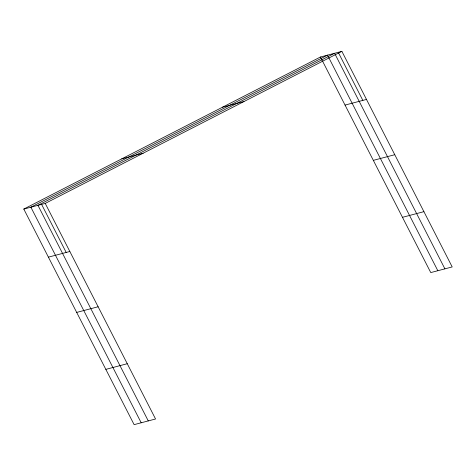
<?xml version="1.0" encoding="UTF-8"?>
<svg xmlns="http://www.w3.org/2000/svg" width="476" height="476" viewBox="0 0 476 476"><rect width="100%" height="100%" fill="white"/><g stroke="black" fill="none" stroke-linecap="round" stroke-linejoin="round"><path stroke-width="0.71" d="M23.8 209.065L45.238 203.413L155.557 418.993L134.119 424.646L23.8 209.065L320.443 57.007L341.881 51.354L452.2 266.935L430.762 272.587L320.443 57.007M45.238 203.413L341.881 51.354M222.554 107.189L243.992 101.537M121.695 158.889L143.133 153.236M345.046 105.083L366.484 99.43M373.333 160.358L394.771 154.706M48.403 257.141L69.841 251.489M402.476 217.312L423.914 211.659M76.69 312.417L98.127 306.764M105.833 369.37L127.27 363.712M338.24 52.318L362.837 100.388M444.911 268.857L334.592 53.276L37.949 205.334L148.268 420.915M437.837 270.725L327.518 55.145L30.875 207.203L141.194 422.777M41.596 204.371L66.194 252.447"/></g></svg>
